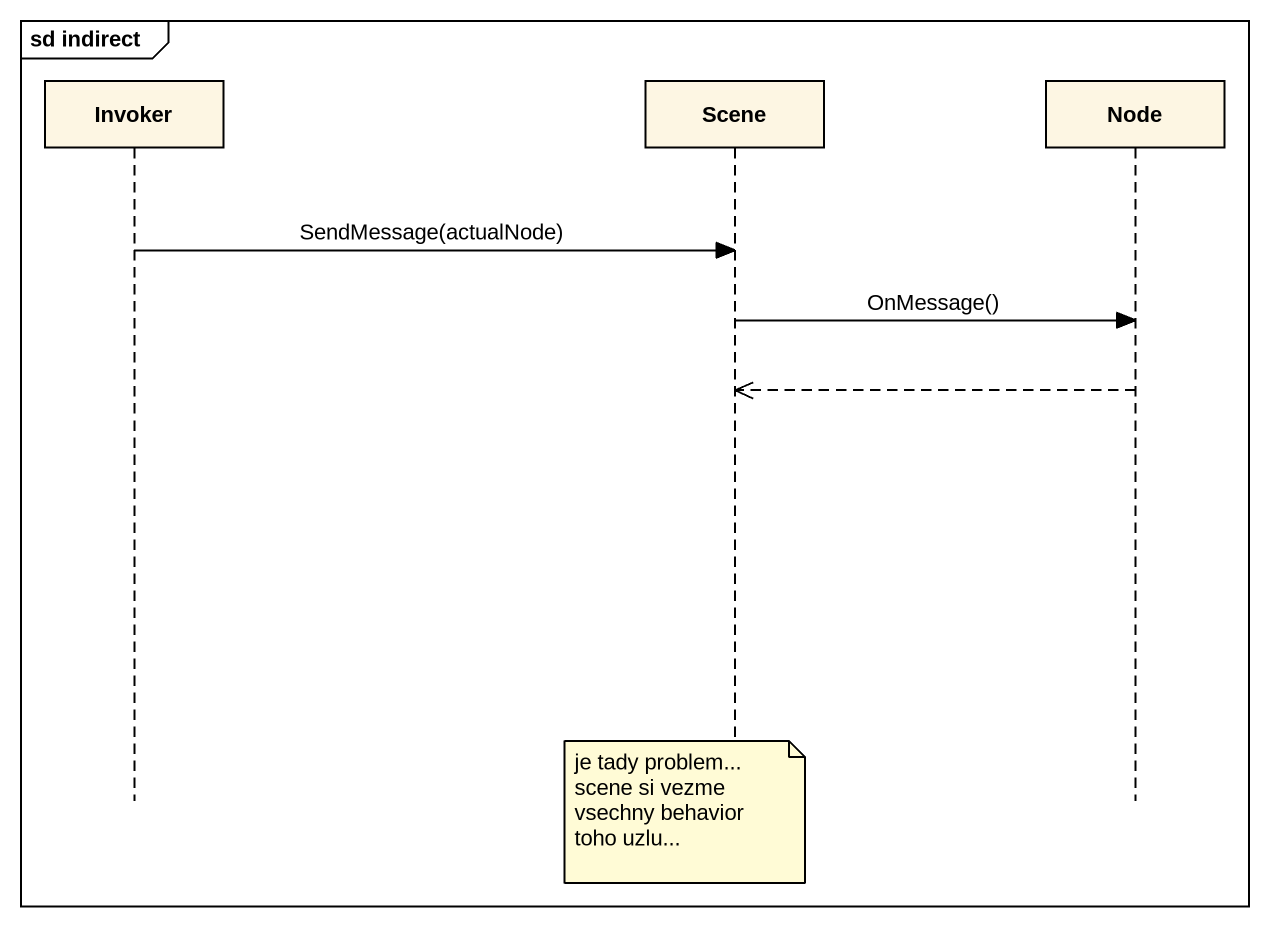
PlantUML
@startuml
mainframe sd indirect
hide footbox
participant Invoker
participant Scene
participant "Node" as Node_

Invoker -> Scene : SendMessage(actualNode)
Scene -> Node_ : OnMessage()
Node_ -->> Scene
note over Scene : je tady problem... scene si vezme vsechny behavior toho uzlu...
@enduml
